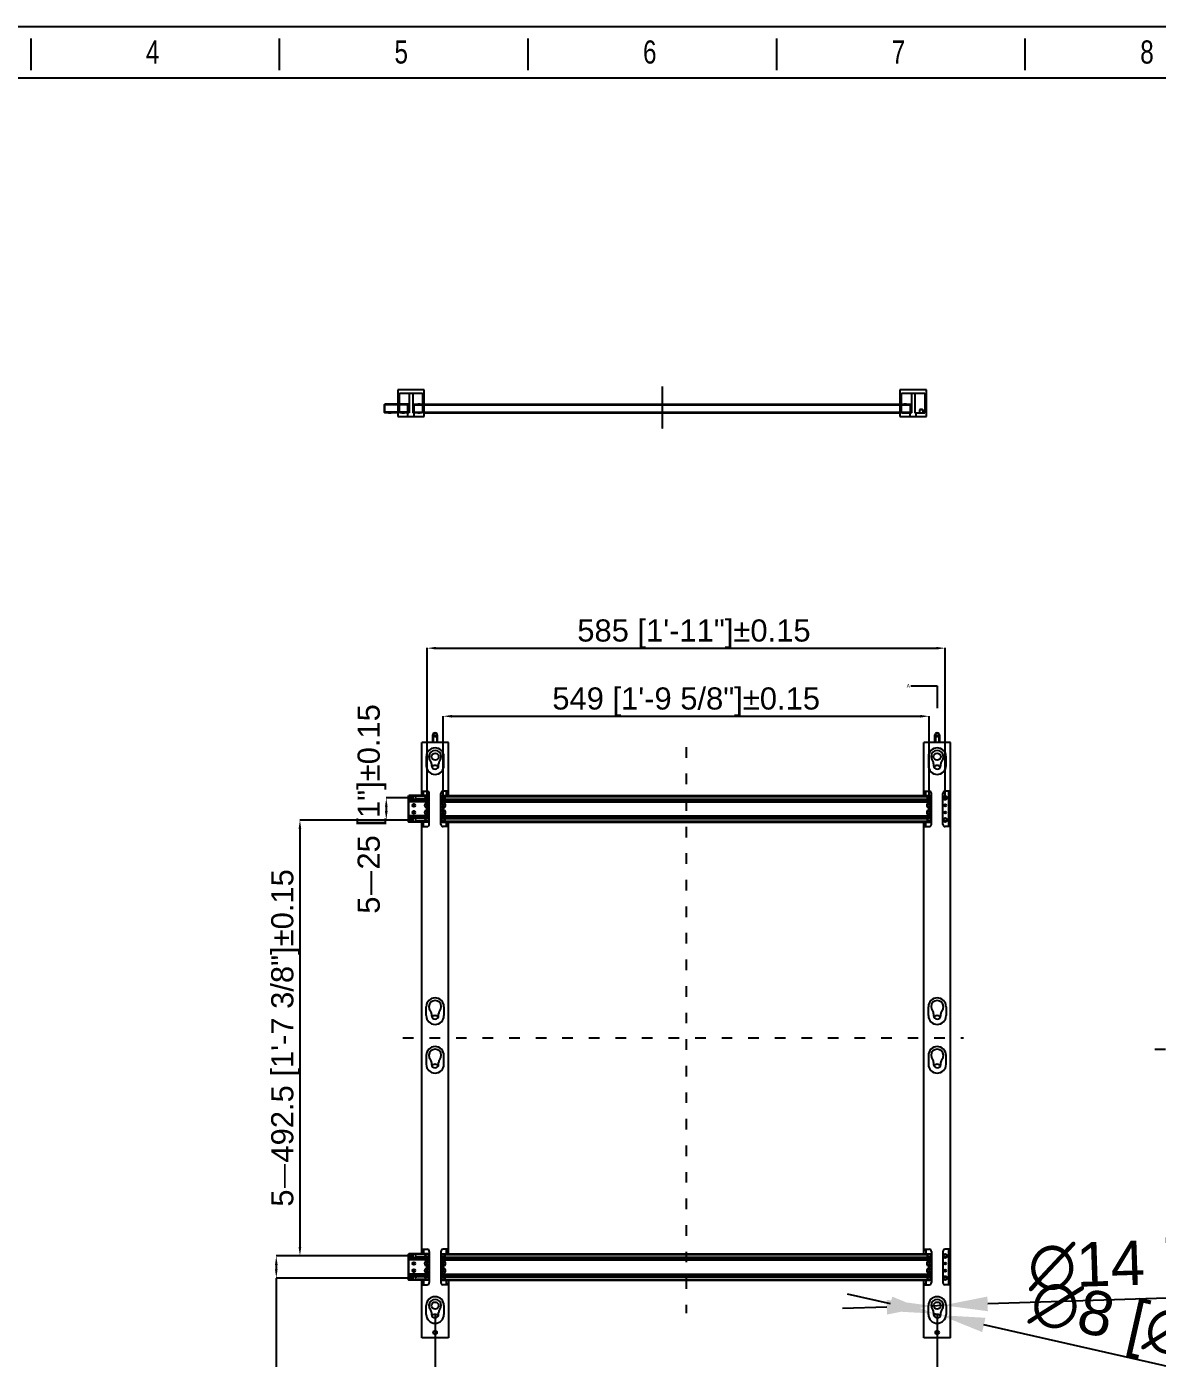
# Model space of a CAD drawing. Header units: millimetres. Extents: x 1409 to 26878, y 589 to 5187.
# Drawn here: x 10979 to 12256, y 1402 to 2906 of the extents above; entities that cross this region are included whole.
import ezdxf

# ---------------------------------------------------------------- set-up
doc = ezdxf.new("R2010")
doc.units = ezdxf.units.MM
doc.linetypes.add('ACAD_ISO03W100', pattern=[30, 12, -18])
doc.linetypes.add('CENTER', pattern=[0.6, 0.375, -0.075, 0.075, -0.075])
doc.layers.add('02___PRT_ALL_AXES', color=7, linetype='Continuous')
doc.layers.add('center', color=1, linetype='CENTER')
doc.styles.add('CKSTANDARD', font='arial.ttf')
doc.styles.add('Roamns', font='romans.shx')
doc.styles.get("Standard").update_dxf_attribs({"font": 'arial.ttf'})
doc.dimstyles.new('ISO-25', dxfattribs={"dimtxt": 50, "dimasz": 50, "dimexe": 1.25, "dimexo": 0.625, "dimtad": 1, "dimtxsty": 'Standard', "dimcen": 2.5, "dimadec": 0, "dimazin": 0, "dimtfac": 1, "dimtmove": 0, "dimatfit": 3, "dimfxl": 1, "dimarcsym": 0})
doc.dimstyles.get("Standard").update_dxf_attribs({"dimtxt": 0.18, "dimasz": 0.18, "dimexe": 0.18, "dimexo": 0.0625, "dimgap": 0.09, "dimtad": 0, "dimtih": 1, "dimtoh": 1, "dimdec": 4, "dimzin": 0, "dimdsep": 46, "dimtxsty": 'Standard', "dimcen": 0.09, "dimadec": 0, "dimazin": 0, "dimtfac": 1, "dimtdec": 4, "dimtofl": 0, "dimtmove": 0, "dimatfit": 3, "dimfxl": 1, "dimtolj": 1, "dimtzin": 0, "dimarcsym": 0})
doc.dimstyles.new('缩小5倍', dxfattribs={"dimtxt": 25, "dimasz": 10, "dimexe": 0.18, "dimexo": 0.0625, "dimgap": 0.09, "dimtad": 1, "dimtoh": 1, "dimdec": 3, "dimzin": 9, "dimdsep": 46, "dimtxsty": 'Standard', "dimblk": '_FILLED', "dimcen": 0.09, "dimclrd": 256, "dimclre": 256, "dimclrt": 256, "dimazin": 2, "dimtfac": 1, "dimtdec": 3, "dimtofl": 0, "dimtmove": 0, "dimatfit": 3, "dimldrblk": '_FILLED', "dimfxl": 1, "dimtolj": 1, "dimtzin": 0, "dimarcsym": 0})

# ---------------------------------------------------------------- blocks, each defined once
blk = doc.blocks.new('standard template')
for p, q in [((9418, 30728), (9418, 30325)), ((12589, 30728), (12589, 30325)), ((15761, 30728), (15761, 30325)), ((18933, 30728), (18933, 30325)), ((22104, 30728), (22104, 30325))]:
    blk.add_line(p, q)
blk.add_lwpolyline([(37963, 4700), (-97, 4700), (-97, 30879), (37963, 30879)], close=True)
at = {"color": 7}
blk.add_lwpolyline([(456, 6674), (456, 5964), (456, 5254), (456, 30226), (37409, 30226), (37409, 5254)], dxfattribs=at)
at = {"style": 'CKSTANDARD', "width": 0.75}
for s, p in [('4', (10888, 30408)), ('5', (14060, 30408)), ('6', (17231, 30408)), ('7', (20403, 30408)), ('8', (23575, 30408))]:
    blk.add_text(s, height=295, dxfattribs=at).set_placement(p)
at = {"style": 'Roamns'}
for tag, p in [('PAGE_NAME', (27466, 7594)), ('PROJECT_NAME', (27466, 6884)), ('DRAWN_NAME', (27466, 6174)), ('VERSION', (34241, 6174)), ('SELECT_DATA', (27466, 5464)), ('PAGE_NUMBER', (34241, 5464))]:
    blk.add_attdef(tag, p, '', height=285, dxfattribs=at)
blk = doc.blocks.new('_FILLED')
at = {"color": 0, "linetype": 'ByBlock'}
blk.add_solid([(0, 0), (-1, 0.15), (-1, -0.15)], dxfattribs=at)
blk = doc.blocks.new('*D49')
at = {"lineweight": -2, "transparency": 16777216}
for p, q in [((11449.2, 2035), (11449.2, 2127.3)), ((11459.2, 2127.1), (11988.2, 2127.1)), ((11998.2, 2035), (11998.2, 2127.3))]:
    blk.add_line(p, q, dxfattribs=at)
at = {"layer": 'Defpoints', "color": 0, "transparency": 16777216}
for p in [(11998.2, 2127.1), (11449.2, 2034.9), (11998.2, 2034.9)]:
    blk.add_point(p, dxfattribs=at)
at = {"lineweight": -2, "transparency": 16777216, "xscale": 10, "yscale": 10, "zscale": 10, "rotation": 180}
blk.add_blockref('_FILLED', (11449.2, 2127.1), dxfattribs=at)
at = {"lineweight": -2, "transparency": 16777216, "xscale": 10, "yscale": 10, "zscale": 10}
blk.add_blockref('_FILLED', (11998.2, 2127.1), dxfattribs=at)
at = {"lineweight": -3, "transparency": 16777216, "insert": (11723.7, 2143.4), "char_height": 25, "attachment_point": 5}
blk.add_mtext('\\A1;549 [1\'-9 5/8"]%%P0.15', dxfattribs=at)
blk = doc.blocks.new('*D50')
at = {"lineweight": -2, "transparency": 16777216}
for p, q in [((11431.2, 2035), (11431.2, 2204.2)), ((11441.2, 2204), (12006.2, 2204)), ((12016.2, 2035), (12016.2, 2204.2))]:
    blk.add_line(p, q, dxfattribs=at)
at = {"layer": 'Defpoints', "color": 0, "transparency": 16777216}
for p in [(12016.2, 2204), (11431.2, 2034.9), (12016.2, 2034.9)]:
    blk.add_point(p, dxfattribs=at)
at = {"lineweight": -2, "transparency": 16777216, "xscale": 10, "yscale": 10, "zscale": 10, "rotation": 180}
blk.add_blockref('_FILLED', (11431.2, 2204), dxfattribs=at)
at = {"lineweight": -2, "transparency": 16777216, "xscale": 10, "yscale": 10, "zscale": 10}
blk.add_blockref('_FILLED', (12016.2, 2204), dxfattribs=at)
at = {"lineweight": -3, "transparency": 16777216, "insert": (11732.5, 2220.2), "char_height": 25, "attachment_point": 5}
blk.add_mtext('\\A1;585 [1\'-11"]%%P0.15', dxfattribs=at)
blk = doc.blocks.new('*D51')
at = {"lineweight": -2, "transparency": 16777216}
for p, q in [((11416.1, 2034.9), (11384.9, 2034.9)), ((11385.1, 2024.9), (11385.1, 2019.9)), ((11416.1, 2009.9), (11384.9, 2009.9))]:
    blk.add_line(p, q, dxfattribs=at)
at = {"layer": 'Defpoints', "color": 0, "transparency": 16777216}
for p in [(11416.2, 2034.9), (11385.1, 2009.9), (11416.2, 2009.9)]:
    blk.add_point(p, dxfattribs=at)
at = {"lineweight": -2, "transparency": 16777216, "xscale": 10, "yscale": 10, "zscale": 10}
for p, rotation in [((11385.1, 2034.9), 90), ((11385.1, 2009.9), 270)]:
    blk.add_blockref('_FILLED', p, dxfattribs=dict(at, rotation=rotation))
at = {"lineweight": -3, "transparency": 16777216, "insert": (11369, 2022.4), "char_height": 25, "attachment_point": 5, "rotation": 90}
blk.add_mtext('\\A1;5{\\fSimSun|b0|i0|c134|p2;—}25 [1"]%%P0.15', dxfattribs=at)
blk = doc.blocks.new('*D52')
at = {"lineweight": -2, "transparency": 16777216}
for p, q in [((11416.1, 2009.9), (11287.5, 2009.9)), ((11287.6, 1999.9), (11287.6, 1527.4)), ((11416.1, 1517.4), (11287.5, 1517.4))]:
    blk.add_line(p, q, dxfattribs=at)
at = {"layer": 'Defpoints', "color": 0, "transparency": 16777216}
for p in [(11416.2, 2009.9), (11287.6, 1517.4), (11416.2, 1517.4)]:
    blk.add_point(p, dxfattribs=at)
at = {"lineweight": -2, "transparency": 16777216, "xscale": 10, "yscale": 10, "zscale": 10}
for p, rotation in [((11287.6, 2009.9), 90), ((11287.6, 1517.4), 270)]:
    blk.add_blockref('_FILLED', p, dxfattribs=dict(at, rotation=rotation))
at = {"lineweight": -3, "transparency": 16777216, "insert": (11271.4, 1763.7), "char_height": 25, "attachment_point": 5, "rotation": 90}
blk.add_mtext('\\A1;5{\\fSimSun|b0|i0|c134|p2;—}492.5 [1\'-7 3/8"]%%P0.15', dxfattribs=at)
blk = doc.blocks.new('*D53')
at = {"lineweight": -2, "transparency": 16777216}
for p, q in [((11416.1, 1517.4), (11260.7, 1517.4)), ((11260.9, 1507.4), (11260.9, 1502.4)), ((11416.1, 1492.4), (11260.7, 1492.4)), ((11260.9, 1492.4), (11260.9, 1258.3)), ((11260.9, 1258.3), (11021.5, 1258.3))]:
    blk.add_line(p, q, dxfattribs=at)
at = {"layer": 'Defpoints', "color": 0, "transparency": 16777216}
for p in [(11416.2, 1517.4), (11260.9, 1492.4), (11416.2, 1492.4)]:
    blk.add_point(p, dxfattribs=at)
at = {"lineweight": -2, "transparency": 16777216, "xscale": 10, "yscale": 10, "zscale": 10}
for p, rotation in [((11260.9, 1517.4), 90), ((11260.9, 1492.4), 270)]:
    blk.add_blockref('_FILLED', p, dxfattribs=dict(at, rotation=rotation))
at = {"lineweight": -3, "transparency": 16777216, "insert": (11141.1, 1274.4), "char_height": 25, "attachment_point": 5}
blk.add_mtext('\\A1;5{\\fSimSun|b0|i0|c134|p2;—}25 [1"]%%P0.15', dxfattribs=at)
blk = doc.blocks.new('*D48')
at = {"lineweight": -2, "transparency": 16777216}
for p, q in [((11440.2, 1451.4), (11440.2, 1342.4)), ((12007.2, 1451.4), (12007.2, 1342.4)), ((11450.2, 1342.6), (11997.2, 1342.6))]:
    blk.add_line(p, q, dxfattribs=at)
at = {"layer": 'Defpoints', "color": 0, "transparency": 16777216}
for p in [(11440.2, 1451.4), (12007.2, 1451.4), (12007.2, 1342.6)]:
    blk.add_point(p, dxfattribs=at)
at = {"lineweight": -2, "transparency": 16777216, "xscale": 10, "yscale": 10, "zscale": 10, "rotation": 180}
blk.add_blockref('_FILLED', (11440.2, 1342.6), dxfattribs=at)
at = {"lineweight": -2, "transparency": 16777216, "xscale": 10, "yscale": 10, "zscale": 10}
blk.add_blockref('_FILLED', (12007.2, 1342.6), dxfattribs=at)
at = {"lineweight": -3, "transparency": 16777216, "insert": (11723.7, 1358.9), "char_height": 25, "attachment_point": 5}
blk.add_mtext('\\A1;567 [1\'-10 3/8"]%%P0.15', dxfattribs=at)
blk = doc.blocks.new('*D66')
at = {"color": 0, "lineweight": -2, "transparency": 16777216}
for p, q in [((11954.5, 1463.3), (11905.8, 1474.4)), ((12003.3, 1452.3), (12011.1, 1450.5)), ((12422.2, 1357.6), (12059.9, 1439.5))]:
    blk.add_line(p, q, dxfattribs=at)
at = {"color": 0, "transparency": 16777216}
for points in [[(11956.4, 1471.5), (11952.7, 1455.2), (12003.3, 1452.3)], [(12061.7, 1447.6), (12058, 1431.4), (12011.1, 1450.5)]]:
    blk.add_solid(points, dxfattribs=at)
at = {"layer": 'Defpoints', "color": 0, "transparency": 16777216}
for p in [(12003.3, 1452.3), (12011.1, 1450.5)]:
    blk.add_point(p, dxfattribs=at)
at = {"color": 0, "transparency": 16777216, "insert": (12272.8, 1425.7), "char_height": 50, "attachment_point": 5, "rotation": 347.2603}
blk.add_mtext('∅8 [∅3/8"]', dxfattribs=at)
blk = doc.blocks.new('*D67')
at = {"color": 0, "lineweight": -2, "transparency": 16777216}
for p, q in [((12474.3, 1476.6), (12064.2, 1463.3)), ((11950.2, 1459.6), (11900.3, 1457.9)), ((12000.2, 1461.2), (12014.2, 1461.7))]:
    blk.add_line(p, q, dxfattribs=at)
at = {"color": 0, "transparency": 16777216}
for points in [[(11950, 1467.9), (11950.5, 1451.2), (12000.2, 1461.2)], [(12063.9, 1471.6), (12064.4, 1455), (12014.2, 1461.7)]]:
    blk.add_solid(points, dxfattribs=at)
at = {"layer": 'Defpoints', "color": 0, "transparency": 16777216}
for p in [(12000.2, 1461.2), (12014.2, 1461.7)]:
    blk.add_point(p, dxfattribs=at)
at = {"color": 0, "transparency": 16777216, "insert": (12293.1, 1504.2), "char_height": 50, "attachment_point": 5, "rotation": 1.8659}
blk.add_mtext('∅14 [∅1/2"]', dxfattribs=at)

msp = doc.modelspace()

# ---------------------------------------------------------------- linework, layer by layer
at = {"color": 7, "linetype": 'Continuous', "lineweight": -3}
for p, q in [((11398.0616, 2495.7116), (11398.0616, 2465.7116)), ((11428.0616, 2495.7116), (11398.0616, 2495.7116)), ((11400.0616, 2469.7116), (11400.0616, 2492.2116)), ((11400.0616, 2492.2116), (11426.0616, 2492.2116)), ((11411.0616, 2492.2116), (11411.0616, 2469.7116)), ((11415.0616, 2492.2116), (11415.0616, 2469.7116)), ((11426.0616, 2492.2116), (11426.0616, 2469.7116)), ((11428.0616, 2465.7116), (11428.0616, 2495.7116)), ((11995.0616, 2495.7116), (11965.0616, 2495.7116)), ((11965.0616, 2495.7116), (11965.0616, 2465.7116)), ((11967.0616, 2492.2116), (11993.0616, 2492.2116)), ((11967.0616, 2469.7116), (11967.0616, 2492.2116)), ((11978.0616, 2492.2116), (11978.0616, 2469.7116)), ((11982.0616, 2492.2116), (11982.0616, 2469.7116)), ((11993.0616, 2492.2116), (11993.0616, 2469.7116)), ((11995.0616, 2465.7116), (11995.0616, 2495.7116)), ((11383.0616, 2479.2116), (11383.5616, 2479.7116)), ((11383.0616, 2470.2116), (11383.0616, 2479.2116)), ((11398.0616, 2478.7116), (11383.0616, 2478.7116)), ((11398.0616, 2470.7116), (11383.0616, 2470.7116)), ((11383.0616, 2470.2116), (11383.5616, 2469.7116)), ((11383.5616, 2469.7116), (11383.5616, 2479.7116)), ((11387.5919, 2479.7116), (11383.5616, 2479.7116)), ((11387.5919, 2469.7116), (11383.5616, 2469.7116)), ((11410.0616, 2478.7116), (11400.0616, 2478.7116)), ((11410.0616, 2470.7116), (11400.0616, 2470.7116)), ((11411.0616, 2469.7116), (11400.0616, 2469.7116)), ((11409.5616, 2479.7116), (11405.5313, 2479.7116)), ((11409.5616, 2465.7116), (11409.5616, 2479.7116)), ((11410.0616, 2479.2116), (11409.5616, 2479.7116)), ((11410.0616, 2470.2116), (11409.5616, 2469.7116)), ((11410.0616, 2479.2116), (11410.0616, 2470.2116)), ((11426.0616, 2469.7116), (11415.0616, 2469.7116)), ((11416.0616, 2479.2116), (11416.5616, 2479.7116)), ((11416.0616, 2470.2116), (11416.0616, 2479.2116)), ((11416.0616, 2478.7116), (11426.0616, 2478.7116)), ((11416.0616, 2470.7116), (11426.0616, 2470.7116)), ((11416.0616, 2470.2116), (11416.5616, 2469.7116)), ((11416.5616, 2465.7116), (11416.5616, 2479.7116)), ((11416.5616, 2479.7116), (11420.5919, 2479.7116)), ((11428.0616, 2478.7116), (11965.0616, 2478.7116)), ((11428.0616, 2470.7116), (11965.0616, 2470.7116)), ((11967.0616, 2478.7116), (11977.0616, 2478.7116)), ((11967.0616, 2470.7116), (11977.0616, 2470.7116)), ((11967.0616, 2469.7116), (11978.0616, 2469.7116)), ((11972.5313, 2479.7116), (11976.5616, 2479.7116)), ((11977.0616, 2479.2116), (11976.5616, 2479.7116)), ((11976.5616, 2479.7116), (11976.5616, 2469.7877)), ((11977.0616, 2470.2116), (11976.5616, 2469.7116)), ((11976.5616, 2465.7116), (11976.5616, 2469.7116)), ((11977.0616, 2479.2116), (11977.0616, 2470.2116)), ((11982.0616, 2469.7116), (11993.0616, 2469.7116)), ((11983.5616, 2465.7116), (11983.5616, 2469.7116)), ((11987.5616, 2473.7116), (11987.0616, 2473.2116)), ((11991.0616, 2473.2116), (11987.0616, 2473.2116)), ((11987.0616, 2473.2116), (11987.0616, 2469.7116)), ((11990.5616, 2473.7116), (11987.5616, 2473.7116)), ((11990.5616, 2473.7116), (11991.0616, 2473.2116)), ((11991.0616, 2473.2116), (11991.0616, 2469.7116)), ((11398.0616, 2465.7116), (11428.0616, 2465.7116)), ((11965.0616, 2465.7116), (11995.0616, 2465.7116)), ((11425.1961, 2037.4262), (11425.1961, 2097.4262)), ((11455.1961, 2097.4262), (11425.1961, 2097.4262)), ((11437.6961, 2097.4262), (11437.6961, 2105.9262)), ((11442.6961, 2105.9262), (11442.6961, 2097.4262)), ((11455.1961, 2037.4262), (11455.1961, 2097.4262)), ((11992.1961, 2037.4262), (11992.1961, 2097.4262)), ((12022.1961, 2097.4262), (11992.1961, 2097.4262)), ((12004.6961, 2097.4262), (12004.6961, 2105.9262)), ((12009.6961, 2105.9262), (12009.6961, 2097.4262)), ((12022.1961, 1424.9262), (12022.1961, 2097.4262)), ((11430.1961, 2081.4262), (11430.1961, 2071.4262)), ((11450.1961, 2071.4262), (11450.1961, 2081.4262)), ((11997.1961, 2081.4262), (11997.1961, 2071.4262)), ((12017.1961, 2071.4262), (12017.1961, 2081.4262)), ((11436.1961, 2073.4889), (11436.1961, 2071.4262)), ((11444.1961, 2071.4262), (11444.1961, 2073.4889)), ((12003.1961, 2073.4889), (12003.1961, 2071.4262)), ((12011.1961, 2071.4262), (12011.1961, 2073.4889)), ((11410.1961, 2036.9262), (11410.6961, 2037.4262)), ((11410.1961, 2007.9262), (11410.1961, 2036.9262)), ((11414.7264, 2036.4262), (11410.1961, 2036.4262)), ((11414.7264, 2033.4262), (11410.1961, 2033.4262)), ((11410.1961, 2032.9262), (11410.6961, 2032.4262)), ((11410.6961, 2007.4262), (11410.6961, 2037.4262)), ((11433.6961, 2037.4262), (11410.6961, 2037.4262)), ((11433.6961, 2032.4262), (11410.6961, 2032.4262)), ((11425.1961, 2042.4262), (11431.1961, 2042.4262)), ((11425.1961, 2041.4262), (11427.1961, 2041.4262)), ((11427.1961, 2037.4262), (11427.1961, 2042.4262)), ((11433.6961, 2036.4262), (11432.6658, 2036.4262)), ((11433.6961, 2033.4262), (11432.6658, 2033.4262)), ((11433.6961, 2004.9262), (11433.6961, 2039.9262)), ((11446.6961, 2004.9262), (11446.6961, 2039.9262)), ((11446.6961, 2037.4262), (12000.6961, 2037.4262)), ((11446.6961, 2036.4262), (11447.7264, 2036.4262)), ((11446.6961, 2033.4262), (11447.7264, 2033.4262)), ((11446.6961, 2032.4262), (12000.6961, 2032.4262)), ((11455.1961, 2042.4262), (11449.1961, 2042.4262)), ((11453.1961, 2037.4262), (11453.1961, 2042.4262)), ((11453.1961, 2041.4262), (11455.1961, 2041.4262)), ((11992.1961, 2042.4262), (11998.1961, 2042.4262)), ((11992.1961, 2041.4262), (11994.1961, 2041.4262)), ((11994.1961, 2037.4262), (11994.1961, 2042.4262)), ((11999.6658, 2036.4262), (12000.6961, 2036.4262)), ((11999.6658, 2033.4262), (12000.6961, 2033.4262)), ((12000.6961, 2004.9262), (12000.6961, 2039.9262)), ((12013.6961, 2004.9262), (12013.6961, 2039.9262)), ((12022.1961, 2042.4262), (12016.1961, 2042.4262)), ((12020.1961, 2002.4262), (12020.1961, 2042.4262)), ((12020.1961, 2041.4262), (12022.1961, 2041.4262)), ((11433.6961, 2030.4262), (11410.1961, 2030.4262)), ((11430.5511, 2027.5434), (11429.9061, 2026.4262)), ((11429.9061, 2026.4262), (11430.5511, 2025.309)), ((11430.5511, 2019.5434), (11429.9061, 2018.4262)), ((11429.9061, 2018.4262), (11430.5511, 2017.309)), ((11431.8411, 2027.5434), (11430.5511, 2027.5434)), ((11430.5511, 2025.309), (11431.8411, 2025.309)), ((11431.8411, 2019.5434), (11430.5511, 2019.5434)), ((11430.5511, 2017.309), (11431.8411, 2017.309)), ((11432.4861, 2026.4262), (11431.8411, 2027.5434)), ((11431.8411, 2025.309), (11432.4861, 2026.4262)), ((11432.4861, 2018.4262), (11431.8411, 2019.5434)), ((11431.8411, 2017.309), (11432.4861, 2018.4262)), ((11446.6961, 2030.4262), (12000.6961, 2030.4262)), ((11448.5511, 2027.5434), (11447.9061, 2026.4262)), ((11447.9061, 2026.4262), (11448.5511, 2025.309)), ((11448.5511, 2019.5434), (11447.9061, 2018.4262)), ((11447.9061, 2018.4262), (11448.5511, 2017.309)), ((11449.8411, 2027.5434), (11448.5511, 2027.5434)), ((11448.5511, 2025.309), (11449.8411, 2025.309)), ((11449.8411, 2019.5434), (11448.5511, 2019.5434)), ((11448.5511, 2017.309), (11449.8411, 2017.309)), ((11450.4861, 2026.4262), (11449.8411, 2027.5434)), ((11449.8411, 2025.309), (11450.4861, 2026.4262)), ((11450.4861, 2018.4262), (11449.8411, 2019.5434)), ((11449.8411, 2017.309), (11450.4861, 2018.4262)), ((11997.5511, 2027.5434), (11996.9061, 2026.4262)), ((11996.9061, 2026.4262), (11997.5511, 2025.309)), ((11997.5511, 2019.5434), (11996.9061, 2018.4262)), ((11996.9061, 2018.4262), (11997.5511, 2017.309)), ((11998.8411, 2027.5434), (11997.5511, 2027.5434)), ((11997.5511, 2025.309), (11998.8411, 2025.309)), ((11998.8411, 2019.5434), (11997.5511, 2019.5434)), ((11997.5511, 2017.309), (11998.8411, 2017.309)), ((11999.4861, 2026.4262), (11998.8411, 2027.5434)), ((11998.8411, 2025.309), (11999.4861, 2026.4262)), ((11999.4861, 2018.4262), (11998.8411, 2019.5434)), ((11998.8411, 2017.309), (11999.4861, 2018.4262)), ((11433.6961, 2014.4262), (11410.1961, 2014.4262)), ((11410.1961, 2011.9262), (11410.6961, 2012.4262)), ((11414.7264, 2011.4262), (11410.1961, 2011.4262)), ((11414.7264, 2008.4262), (11410.1961, 2008.4262)), ((11410.1961, 2007.9262), (11410.6961, 2007.4262)), ((11433.6961, 2012.4262), (11410.6961, 2012.4262)), ((11433.6961, 2007.4262), (11410.6961, 2007.4262)), ((11425.1961, 1519.9262), (11425.1961, 2007.4262)), ((11427.1961, 2003.4262), (11425.1961, 2003.4262)), ((11425.1961, 2002.4262), (11431.1961, 2002.4262)), ((11427.1961, 2002.4262), (11427.1961, 2007.4262)), ((11433.6961, 2011.4262), (11432.6658, 2011.4262)), ((11433.6961, 2008.4262), (11432.6658, 2008.4262)), ((11446.6961, 2014.4262), (12000.6961, 2014.4262)), ((11446.6961, 2012.4262), (12000.6961, 2012.4262)), ((11446.6961, 2011.4262), (11447.7264, 2011.4262)), ((11446.6961, 2008.4262), (11447.7264, 2008.4262)), ((11446.6961, 2007.4262), (12000.6961, 2007.4262)), ((11455.1961, 2002.4262), (11449.1961, 2002.4262)), ((11453.1961, 2002.4262), (11453.1961, 2007.4262)), ((11455.1961, 2003.4262), (11453.1961, 2003.4262)), ((11455.1961, 1519.9262), (11455.1961, 2007.4262)), ((11992.1961, 1519.9262), (11992.1961, 2007.4262)), ((11994.1961, 2003.4262), (11992.1961, 2003.4262)), ((11992.1961, 2002.4262), (11998.1961, 2002.4262)), ((11994.1961, 2002.4262), (11994.1961, 2007.4262)), ((11999.6658, 2011.4262), (12000.6961, 2011.4262)), ((11999.6658, 2008.4262), (12000.6961, 2008.4262)), ((12022.1961, 2002.4262), (12016.1961, 2002.4262)), ((12022.1961, 2003.4262), (12020.1961, 2003.4262)), ((11430.1961, 1788.9262), (11430.1961, 1798.9262)), ((11436.1961, 1790.9889), (11436.1961, 1788.9262)), ((11444.1961, 1788.9262), (11444.1961, 1790.9889)), ((11450.1961, 1798.9262), (11450.1961, 1788.9262)), ((11997.1961, 1788.9262), (11997.1961, 1798.9262)), ((12003.1961, 1790.9889), (12003.1961, 1788.9262)), ((12011.1961, 1788.9262), (12011.1961, 1790.9889)), ((12017.1961, 1798.9262), (12017.1961, 1788.9262)), ((11430.1961, 1743.9262), (11430.1961, 1733.9262)), ((11436.1961, 1735.9889), (11436.1961, 1733.9262)), ((11444.1961, 1733.9262), (11444.1961, 1735.9889)), ((11450.1961, 1733.9262), (11450.1961, 1743.9262)), ((11997.1961, 1743.9262), (11997.1961, 1733.9262)), ((12003.1961, 1735.9889), (12003.1961, 1733.9262)), ((12011.1961, 1733.9262), (12011.1961, 1735.9889)), ((12017.1961, 1733.9262), (12017.1961, 1743.9262)), ((11410.1961, 1519.4262), (11410.6961, 1519.9262)), ((11410.1961, 1490.4262), (11410.1961, 1519.4262)), ((11410.6961, 1489.9262), (11410.6961, 1519.9262)), ((11433.6961, 1519.9262), (11410.6961, 1519.9262)), ((11425.1961, 1524.9262), (11431.1961, 1524.9262)), ((11425.1961, 1523.9262), (11427.1961, 1523.9262)), ((11427.1961, 1524.9262), (11427.1961, 1519.9262)), ((11433.6961, 1522.4262), (11433.6961, 1487.4262)), ((11446.6961, 1522.4262), (11446.6961, 1487.4262)), ((11446.6961, 1519.9262), (12000.6961, 1519.9262)), ((11455.1961, 1524.9262), (11449.1961, 1524.9262)), ((11453.1961, 1519.9262), (11453.1961, 1524.9262)), ((11453.1961, 1523.9262), (11455.1961, 1523.9262)), ((11992.1961, 1524.9262), (11998.1961, 1524.9262)), ((11992.1961, 1523.9262), (11994.1961, 1523.9262)), ((11994.1961, 1524.9262), (11994.1961, 1519.9262)), ((12000.6961, 1522.4262), (12000.6961, 1487.4262)), ((12013.6961, 1522.4262), (12013.6961, 1487.4262)), ((12022.1961, 1524.9262), (12016.1961, 1524.9262)), ((12020.1961, 1484.9262), (12020.1961, 1524.9262)), ((12020.1961, 1523.9262), (12022.1961, 1523.9262)), ((11414.7264, 1518.9262), (11410.1961, 1518.9262)), ((11414.7264, 1515.9262), (11410.1961, 1515.9262)), ((11410.1961, 1515.4262), (11410.6961, 1514.9262)), ((11433.6961, 1512.9262), (11410.1961, 1512.9262)), ((11433.6961, 1514.9262), (11410.6961, 1514.9262)), ((11430.5511, 1510.0434), (11429.9061, 1508.9262)), ((11429.9061, 1508.9262), (11430.5511, 1507.809)), ((11431.8411, 1510.0434), (11430.5511, 1510.0434)), ((11430.5511, 1507.809), (11431.8411, 1507.809)), ((11432.4861, 1508.9262), (11431.8411, 1510.0434)), ((11431.8411, 1507.809), (11432.4861, 1508.9262)), ((11433.6961, 1518.9262), (11432.6658, 1518.9262)), ((11433.6961, 1515.9262), (11432.6658, 1515.9262)), ((11446.6961, 1518.9262), (11447.7264, 1518.9262)), ((11446.6961, 1515.9262), (11447.7264, 1515.9262)), ((11446.6961, 1514.9262), (12000.6961, 1514.9262)), ((11446.6961, 1512.9262), (12000.6961, 1512.9262)), ((11448.5511, 1510.0434), (11447.9061, 1508.9262)), ((11447.9061, 1508.9262), (11448.5511, 1507.809)), ((11449.8411, 1510.0434), (11448.5511, 1510.0434)), ((11448.5511, 1507.809), (11449.8411, 1507.809)), ((11450.4861, 1508.9262), (11449.8411, 1510.0434)), ((11449.8411, 1507.809), (11450.4861, 1508.9262)), ((11997.5511, 1510.0434), (11996.9061, 1508.9262)), ((11996.9061, 1508.9262), (11997.5511, 1507.809)), ((11998.8411, 1510.0434), (11997.5511, 1510.0434)), ((11997.5511, 1507.809), (11998.8411, 1507.809)), ((11999.4861, 1508.9262), (11998.8411, 1510.0434)), ((11998.8411, 1507.809), (11999.4861, 1508.9262)), ((11999.6658, 1518.9262), (12000.6961, 1518.9262)), ((11999.6658, 1515.9262), (12000.6961, 1515.9262)), ((11433.6961, 1496.9262), (11410.1961, 1496.9262)), ((11410.1961, 1494.4262), (11410.6961, 1494.9262)), ((11414.7264, 1493.9262), (11410.1961, 1493.9262)), ((11414.7264, 1490.9262), (11410.1961, 1490.9262)), ((11410.1961, 1490.4262), (11410.6961, 1489.9262)), ((11433.6961, 1494.9262), (11410.6961, 1494.9262)), ((11433.6961, 1489.9262), (11410.6961, 1489.9262)), ((11425.1961, 1424.9262), (11425.1961, 1489.9262)), ((11427.1961, 1489.9262), (11427.1961, 1484.9262)), ((11430.5511, 1502.0434), (11429.9061, 1500.9262)), ((11429.9061, 1500.9262), (11430.5511, 1499.809)), ((11431.8411, 1502.0434), (11430.5511, 1502.0434)), ((11430.5511, 1499.809), (11431.8411, 1499.809)), ((11432.4861, 1500.9262), (11431.8411, 1502.0434)), ((11431.8411, 1499.809), (11432.4861, 1500.9262)), ((11433.6961, 1493.9262), (11432.6658, 1493.9262)), ((11433.6961, 1490.9262), (11432.6658, 1490.9262)), ((11446.6961, 1496.9262), (12000.6961, 1496.9262)), ((11446.6961, 1494.9262), (12000.6961, 1494.9262)), ((11446.6961, 1493.9262), (11447.7264, 1493.9262)), ((11446.6961, 1490.9262), (11447.7264, 1490.9262)), ((11446.6961, 1489.9262), (12000.6961, 1489.9262)), ((11448.5511, 1502.0434), (11447.9061, 1500.9262)), ((11447.9061, 1500.9262), (11448.5511, 1499.809)), ((11449.8411, 1502.0434), (11448.5511, 1502.0434)), ((11448.5511, 1499.809), (11449.8411, 1499.809)), ((11450.4861, 1500.9262), (11449.8411, 1502.0434)), ((11449.8411, 1499.809), (11450.4861, 1500.9262)), ((11453.1961, 1484.9262), (11453.1961, 1489.9262)), ((11455.1961, 1489.9262), (11455.1961, 1424.9262)), ((11992.1961, 1424.9262), (11992.1961, 1489.9262)), ((11994.1961, 1489.9262), (11994.1961, 1484.9262)), ((11997.5511, 1502.0434), (11996.9061, 1500.9262)), ((11996.9061, 1500.9262), (11997.5511, 1499.809)), ((11998.8411, 1502.0434), (11997.5511, 1502.0434)), ((11997.5511, 1499.809), (11998.8411, 1499.809)), ((11999.4861, 1500.9262), (11998.8411, 1502.0434)), ((11998.8411, 1499.809), (11999.4861, 1500.9262)), ((11999.6658, 1493.9262), (12000.6961, 1493.9262)), ((11999.6658, 1490.9262), (12000.6961, 1490.9262)), ((11427.1961, 1485.9262), (11425.1961, 1485.9262)), ((11425.1961, 1484.9262), (11431.1961, 1484.9262)), ((11455.1961, 1484.9262), (11449.1961, 1484.9262)), ((11455.1961, 1485.9262), (11453.1961, 1485.9262)), ((11994.1961, 1485.9262), (11992.1961, 1485.9262)), ((11992.1961, 1484.9262), (11998.1961, 1484.9262)), ((12022.1961, 1484.9262), (12016.1961, 1484.9262)), ((12022.1961, 1485.9262), (12020.1961, 1485.9262)), ((11455.1961, 1424.9262), (11425.1961, 1424.9262)), ((12022.1961, 1424.9262), (11992.1961, 1424.9262))]:
    msp.add_line(p, q, dxfattribs=at)
at = {"lineweight": -3}
msp.add_line((12007.1961, 2161.4066), (12007.1961, 2136.4066), dxfattribs=at)
at = {"color": 7, "linetype": 'Continuous', "lineweight": -3}
for centre, radius in [((11440.1961, 2105.9262), 2), ((11440.1961, 2105.9262), 1.5), ((12007.1961, 2105.9262), 2), ((12007.1961, 2105.9262), 1.5), ((11431.1961, 2034.9262), 2), ((11431.1961, 2034.9262), 1.5), ((11449.1961, 2034.9262), 2), ((11449.1961, 2034.9262), 1.5), ((11998.1961, 2034.9262), 2), ((11998.1961, 2034.9262), 1.5), ((12016.1961, 2034.9262), 2.3), ((12016.1961, 2034.9262), 2), ((12016.1961, 2034.9262), 1.5), ((11416.1961, 2026.4262), 1.65), ((11416.1961, 2018.4262), 1.65), ((11416.1961, 2026.4262), 1.15), ((11416.1961, 2018.4262), 1.15), ((11431.1961, 2009.9262), 2), ((11431.1961, 2009.9262), 1.5), ((11449.1961, 2009.9262), 2), ((11449.1961, 2009.9262), 1.5), ((11998.1961, 2009.9262), 2), ((11998.1961, 2009.9262), 1.5), ((12016.1961, 2009.9262), 2.3), ((12016.1961, 2009.9262), 2), ((12016.1961, 2009.9262), 1.5), ((11431.1961, 1517.4262), 2), ((11449.1961, 1517.4262), 2), ((11998.1961, 1517.4262), 2), ((12016.1961, 1517.4262), 2.3), ((12016.1961, 1517.4262), 2), ((11416.1961, 1508.9262), 1.65), ((11416.1961, 1508.9262), 1.15), ((11431.1961, 1517.4262), 1.5), ((11449.1961, 1517.4262), 1.5), ((11998.1961, 1517.4262), 1.5), ((12016.1961, 1517.4262), 1.5), ((11416.1961, 1500.9262), 1.65), ((11416.1961, 1500.9262), 1.15), ((11431.1961, 1492.4262), 2), ((11431.1961, 1492.4262), 1.5), ((11449.1961, 1492.4262), 2), ((11449.1961, 1492.4262), 1.5), ((11998.1961, 1492.4262), 2), ((11998.1961, 1492.4262), 1.5), ((12016.1961, 1492.4262), 2.3), ((12016.1961, 1492.4262), 2), ((12016.1961, 1492.4262), 1.5)]:
    msp.add_circle(centre, radius, dxfattribs=at)
for centre, radius, start, end in [((11440.1961, 2105.9262), 2.5, 143.1301024, 180), ((11440.1961, 2105.9262), 2.5, 0, 36.8698976), ((12007.1961, 2105.9262), 2.5, 143.1301024, 180), ((12007.1961, 2105.9262), 2.5, 0, 36.8698976), ((11440.1961, 2081.4262), 10, 0, 180), ((12007.1961, 2081.4262), 10, 0, 180), ((11440.1961, 2081.4262), 7, 318.5903779, 221.4096221), ((11431.1961, 2073.4889), 5, 0, 41.4096221), ((11449.1961, 2073.4889), 5, 138.5903779, 180), ((12007.1961, 2081.4262), 7, 318.5903779, 221.4096221), ((11998.1961, 2073.4889), 5, 0, 41.4096221), ((12016.1961, 2073.4889), 5, 138.5903779, 180), ((11440.1961, 2071.4262), 10, 180, 0), ((11440.1961, 2071.4262), 4, 180, 0), ((11440.1961, 2066.4262), 5, 43.1307544, 136.8692456), ((12007.1961, 2071.4262), 10, 180, 0), ((12007.1961, 2071.4262), 4, 180, 0), ((12007.1961, 2066.4262), 5, 43.1307544, 136.8692456), ((11431.1961, 2039.9262), 2.5, 0, 90), ((11449.1961, 2039.9262), 2.5, 90, 180), ((11998.1961, 2039.9262), 2.5, 0, 90), ((12016.1961, 2039.9262), 2.5, 90, 180), ((11431.1961, 2004.9262), 2.5, 270, 0), ((11449.1961, 2004.9262), 2.5, 180, 270), ((11998.1961, 2004.9262), 2.5, 270, 0), ((12016.1961, 2004.9262), 2.5, 180, 270), ((11440.1961, 1798.9262), 10, 0, 180), ((11440.1961, 1798.9262), 7, 318.5903779, 221.4096221), ((12007.1961, 1798.9262), 10, 0, 180), ((12007.1961, 1798.9262), 7, 318.5903779, 221.4096221), ((11431.1961, 1790.9889), 5, 0, 41.4096221), ((11449.1961, 1790.9889), 5, 138.5903779, 180), ((11998.1961, 1790.9889), 5, 0, 41.4096221), ((12016.1961, 1790.9889), 5, 138.5903779, 180), ((11440.1961, 1788.9262), 10, 180, 0), ((11440.1961, 1788.9262), 4, 180, 0), ((11440.1961, 1783.9262), 5, 43.1307544, 136.8692456), ((12007.1961, 1788.9262), 10, 180, 0), ((12007.1961, 1788.9262), 4, 180, 0), ((12007.1961, 1783.9262), 5, 43.1307544, 136.8692456), ((11440.1961, 1743.9262), 10, 0, 180), ((11440.1961, 1743.9262), 7, 318.5903779, 221.4096221), ((12007.1961, 1743.9262), 10, 0, 180), ((12007.1961, 1743.9262), 7, 318.5903779, 221.4096221), ((11440.1961, 1733.9262), 10, 180, 0), ((11431.1961, 1735.9889), 5, 0, 41.4096221), ((11440.1961, 1733.9262), 4, 180, 0), ((11440.1961, 1728.9262), 5, 43.1307544, 136.8692456), ((11449.1961, 1735.9889), 5, 138.5903779, 180), ((12007.1961, 1733.9262), 10, 180, 0), ((11998.1961, 1735.9889), 5, 0, 41.4096221), ((12007.1961, 1733.9262), 4, 180, 0), ((12007.1961, 1728.9262), 5, 43.1307544, 136.8692456), ((12016.1961, 1735.9889), 5, 138.5903779, 180), ((11431.1961, 1522.4262), 2.5, 0, 90), ((11449.1961, 1522.4262), 2.5, 90, 180), ((11998.1961, 1522.4262), 2.5, 0, 90), ((12016.1961, 1522.4262), 2.5, 90, 180), ((11431.1961, 1487.4262), 2.5, 270, 0), ((11449.1961, 1487.4262), 2.5, 180, 270), ((11998.1961, 1487.4262), 2.5, 270, 0), ((12016.1961, 1487.4262), 2.5, 180, 270), ((11440.1961, 1446.4262), 5, 43.1307544, 136.8692456), ((12007.1961, 1446.4262), 5, 43.1307544, 136.8692456)]:
    msp.add_arc(centre, radius, start, end, dxfattribs=at)
at = {"layer": '02___PRT_ALL_AXES', "color": 7, "linetype": 'Continuous', "lineweight": -3}
for p, q in [((11387.6564, 2469.7116), (11390.4668, 2469.7116)), ((11398.0616, 2479.7116), (11390.5313, 2479.7116)), ((11398.0616, 2469.7116), (11390.5313, 2469.7116)), ((11402.5919, 2479.7116), (11400.0616, 2479.7116)), ((11423.5313, 2479.7116), (11426.0616, 2479.7116)), ((11428.0616, 2479.7116), (11965.0616, 2479.7116)), ((11428.0616, 2469.7116), (11965.0616, 2469.7116)), ((11967.0616, 2479.7116), (11969.5919, 2479.7116)), ((11438.1961, 2107.4262), (11438.1961, 2097.4262)), ((11442.1961, 2107.4262), (11442.1961, 2097.4262)), ((12005.1961, 2107.4262), (12005.1961, 2097.4262)), ((12009.1961, 2107.4262), (12009.1961, 2097.4262)), ((11429.7264, 2036.4262), (11417.6658, 2036.4262)), ((11429.7264, 2033.4262), (11417.6658, 2033.4262)), ((11450.6658, 2036.4262), (11996.7264, 2036.4262)), ((11450.6658, 2033.4262), (11996.7264, 2033.4262)), ((11429.7264, 2011.4262), (11417.6658, 2011.4262)), ((11429.7264, 2008.4262), (11417.6658, 2008.4262)), ((11450.6658, 2011.4262), (11996.7264, 2011.4262)), ((11450.6658, 2008.4262), (11996.7264, 2008.4262)), ((11429.7264, 1518.9262), (11417.6658, 1518.9262)), ((11429.7264, 1515.9262), (11417.6658, 1515.9262)), ((11450.6658, 1518.9262), (11996.7264, 1518.9262)), ((11450.6658, 1515.9262), (11996.7264, 1515.9262)), ((11429.7264, 1493.9262), (11417.6658, 1493.9262)), ((11429.7264, 1490.9262), (11417.6658, 1490.9262)), ((11450.6658, 1493.9262), (11996.7264, 1493.9262)), ((11450.6658, 1490.9262), (11996.7264, 1490.9262)), ((11430.1961, 1451.4262), (11430.1961, 1461.4262)), ((11450.1961, 1461.4262), (11450.1961, 1451.4262)), ((11997.1961, 1451.4262), (11997.1961, 1461.4262)), ((12017.1961, 1461.4262), (12017.1961, 1451.4262)), ((11436.1961, 1453.4889), (11436.1961, 1451.4262)), ((11444.1961, 1451.4262), (11444.1961, 1453.4889)), ((12003.1961, 1453.4889), (12003.1961, 1451.4262)), ((12011.1961, 1451.4262), (12011.1961, 1453.4889))]:
    msp.add_line(p, q, dxfattribs=at)
for centre, radius in [((11440.1961, 2081.4262), 4), ((12007.1961, 2081.4262), 4), ((11416.1961, 2034.9262), 2.1), ((11431.1961, 2034.9262), 2.1), ((11449.1961, 2034.9262), 2.1), ((11998.1961, 2034.9262), 2.1), ((12016.1961, 2026.4262), 1.25), ((12016.1961, 2018.4262), 1.25), ((11416.1961, 2009.9262), 2.1), ((11431.1961, 2009.9262), 2.1), ((11449.1961, 2009.9262), 2.1), ((11998.1961, 2009.9262), 2.1), ((11416.1961, 1517.4262), 2.1), ((11431.1961, 1517.4262), 2.1), ((11449.1961, 1517.4262), 2.1), ((11998.1961, 1517.4262), 2.1), ((12016.1961, 1508.9262), 1.25), ((11416.1961, 1492.4262), 2.1), ((11431.1961, 1492.4262), 2.1), ((11449.1961, 1492.4262), 2.1), ((11998.1961, 1492.4262), 2.1), ((12016.1961, 1500.9262), 1.25), ((11440.1961, 1461.4262), 4), ((12007.1961, 1461.4262), 4), ((11440.1961, 1430.9262), 2.1), ((12007.1961, 1430.9262), 2.1)]:
    msp.add_circle(centre, radius, dxfattribs=at)
for centre, radius, start, end in [((11440.1961, 2105.9262), 2.5, 36.8698976, 143.1301024), ((12007.1961, 2105.9262), 2.5, 36.8698976, 143.1301024), ((11431.1961, 2026.4262), 2.84, 28.0842123, 331.9157877), ((11431.1961, 2018.4262), 2.84, 28.0842123, 331.9157877), ((11449.1961, 2026.4262), 2.84, 208.0842123, 151.9157877), ((11449.1961, 2018.4262), 2.84, 208.0842123, 151.9157877), ((11998.1961, 2026.4262), 2.84, 28.0842123, 331.9157877), ((11998.1961, 2018.4262), 2.84, 28.0842123, 331.9157877), ((11431.1961, 1508.9262), 2.84, 28.0842123, 331.9157877), ((11449.1961, 1508.9262), 2.84, 208.0842123, 151.9157877), ((11998.1961, 1508.9262), 2.84, 28.0842123, 331.9157877), ((11431.1961, 1500.9262), 2.84, 28.0842123, 331.9157877), ((11449.1961, 1500.9262), 2.84, 208.0842123, 151.9157877), ((11998.1961, 1500.9262), 2.84, 28.0842123, 331.9157877), ((11440.1961, 1461.4262), 10, 0, 180), ((11440.1961, 1461.4262), 7, 318.5903779, 221.4096221), ((12007.1961, 1461.4262), 10, 0, 180), ((12007.1961, 1461.4262), 7, 318.5903779, 221.4096221), ((11440.1961, 1451.4262), 10, 180, 0), ((11431.1961, 1453.4889), 5, 0, 41.4096221), ((11440.1961, 1451.4262), 4, 180, 0), ((11449.1961, 1453.4889), 5, 138.5903779, 180), ((12007.1961, 1451.4262), 10, 180, 0), ((11998.1961, 1453.4889), 5, 0, 41.4096221), ((12007.1961, 1451.4262), 4, 180, 0), ((12016.1961, 1453.4889), 5, 138.5903779, 180)]:
    msp.add_arc(centre, radius, start, end, dxfattribs=at)
for points, knots in [([(11390.5313, 2479.7116), (11390.4247, 2479.7116), (11390.1974, 2479.6797), (11389.8469, 2479.6041), (11389.4648, 2479.532), (11389.0616, 2479.5014), (11388.6584, 2479.532), (11388.2763, 2479.6041), (11387.9258, 2479.6797), (11387.6985, 2479.7116), (11387.5919, 2479.7116)], [0, 0, 0, 0, 0.107677547, 0.230314522, 0.362680706, 0.500003176, 0.637325574, 0.769689149, 0.892323451, 1, 1, 1, 1]), ([(11387.5919, 2469.7116), (11387.6985, 2469.7116), (11387.9258, 2469.7435), (11388.2763, 2469.8191), (11388.6584, 2469.8912), (11389.0616, 2469.9218), (11389.4648, 2469.8912), (11389.8469, 2469.8191), (11390.1974, 2469.7435), (11390.4247, 2469.7116), (11390.5313, 2469.7116)], [0, 0, 0, 0, 0.107676355, 0.230310553, 0.362674253, 0.499996848, 0.637319508, 0.769685808, 0.892322644, 1, 1, 1, 1]), ([(11405.5313, 2479.7116), (11405.4247, 2479.7116), (11405.1974, 2479.6797), (11404.8469, 2479.6041), (11404.4648, 2479.532), (11404.0616, 2479.5014), (11403.6584, 2479.532), (11403.2763, 2479.6041), (11402.9258, 2479.6797), (11402.6985, 2479.7116), (11402.5919, 2479.7116)], [0, 0, 0, 0, 0.107677547, 0.230314522, 0.362680706, 0.500003176, 0.637325574, 0.769689149, 0.892323451, 1, 1, 1, 1]), ([(11402.5919, 2469.7116), (11402.6985, 2469.7116), (11402.9258, 2469.7435), (11403.2763, 2469.8191), (11403.6584, 2469.8912), (11404.0616, 2469.9218), (11404.4648, 2469.8912), (11404.8469, 2469.8191), (11405.1974, 2469.7435), (11405.4247, 2469.7116), (11405.5313, 2469.7116)], [0, 0, 0, 0, 0.107676355, 0.230310553, 0.362674253, 0.499996848, 0.637319508, 0.769685808, 0.892322644, 1, 1, 1, 1]), ([(11423.5313, 2479.7116), (11423.3036, 2479.7116), (11422.8198, 2479.5875), (11422.0617, 2479.4707), (11421.3035, 2479.5874), (11420.8196, 2479.7116), (11420.5919, 2479.7116)], [0, 0, 0, 0, 0.230224649, 0.499970435, 0.769726502, 1, 1, 1, 1]), ([(11420.5919, 2469.7116), (11420.8196, 2469.7116), (11421.3034, 2469.8357), (11422.0616, 2469.9525), (11422.8197, 2469.8357), (11423.3036, 2469.7116), (11423.5313, 2469.7116)], [0, 0, 0, 0, 0.230249895, 0.499994382, 0.769727603, 1, 1, 1, 1]), ([(11972.5313, 2479.7116), (11972.3036, 2479.7116), (11971.8198, 2479.5875), (11971.0617, 2479.4707), (11970.3035, 2479.5874), (11969.8196, 2479.7116), (11969.5919, 2479.7116)], [0, 0, 0, 0, 0.230224649, 0.499970435, 0.769726502, 1, 1, 1, 1]), ([(11969.5919, 2469.7116), (11969.8196, 2469.7116), (11970.3034, 2469.8357), (11971.0616, 2469.9525), (11971.8197, 2469.8357), (11972.3036, 2469.7116), (11972.5313, 2469.7116)], [0, 0, 0, 0, 0.230249895, 0.499994382, 0.769727603, 1, 1, 1, 1])]:
    msp.add_open_spline(points, degree=3, knots=knots, dxfattribs=at)
at = {"layer": 'center', "lineweight": -3}
msp.add_line((11696.5616, 2499.617), (11696.5616, 2451.5862), dxfattribs=at)
at = {"layer": 'center', "linetype": 'ACAD_ISO03W100', "lineweight": -3}
for p, q in [((11723.6961, 2092.2592), (11723.6961, 1452.6338)), ((11403.8464, 1763.6762), (12036.8887, 1763.6762)), ((12252.8729, 1751.2017), (12322.2105, 1751.2017))]:
    msp.add_line(p, q, dxfattribs=at)

# ---------------------------------------------------------------- block references
at = {"lineweight": -3, "transparency": 33554595, "xscale": 0.0885002660397285, "yscale": 0.0885002660397285, "zscale": 0.0885002660397285}
msp.add_blockref('standard template', (10150.0666, 173.2812), dxfattribs=at)

# ---------------------------------------------------------------- texts
at = {"color": 7, "linetype": 'Continuous', "lineweight": -3, "insert": (11972.7233, 2163.391), "char_height": 3.9688, "width": 25.4, "attachment_point": 1, "line_spacing_factor": 0.9}
msp.add_mtext('A', dxfattribs=at)

# ---------------------------------------------------------------- dimensions: what is measured, and where the dimension line sits
at = {"lineweight": -3}
dim = msp.add_linear_dim(base=(12016.1961, 2204.0493), p1=(11431.1961, 2034.9262), p2=(12016.1961, 2034.9262), text='<>%%P0.15', dimstyle='缩小5倍', dxfattribs=at)
dim.commit()
dim.dimension.update_dxf_attribs({"geometry": '*D50', "text_midpoint": (11732.5013, 2204.0493), "dimtype": 160})
at = {"color": 1, "lineweight": -3}
for base, p1, p2, picture, middle in [((11998.1961, 2127.127), (11449.1961, 2034.9262), (11998.1961, 2034.9262), '*D49', (11723.6961, 2127.127)), ((12007.1961, 1342.5912), (11440.1961, 1451.4262), (12007.1961, 1451.4262), '*D48', (11723.6961, 1342.5912))]:
    dim = msp.add_linear_dim(base=base, p1=p1, p2=p2, text='<>%%P0.15', dimstyle='缩小5倍', dxfattribs=at)
    dim.commit()
    dim.dimension.update_dxf_attribs({"geometry": picture, "text_midpoint": middle, "dimtype": 160})
for base, p1, p2, picture, middle in [((11385.1269, 2009.9262), (11416.1961, 2034.9262), (11416.1961, 2009.9262), '*D51', (11385.1269, 2022.4262)), ((11287.6443, 1517.4262), (11416.1961, 2009.9262), (11416.1961, 1517.4262), '*D52', (11287.6443, 1763.6762)), ((11260.8571, 1492.4262), (11416.1961, 1517.4262), (11416.1961, 1492.4262), '*D53', (11141.1421, 1258.2524))]:
    dim = msp.add_linear_dim(base=base, p1=p1, p2=p2, angle=90, text='5{\\fSimSun|b0|i0|c134|p2;—}<>%%P0.15', dimstyle='缩小5倍', dxfattribs=at)
    dim.commit()
    dim.dimension.update_dxf_attribs({"geometry": picture, "text_midpoint": middle, "dimtype": 160})
for p1, p2, picture, middle in [((12000.1998, 1461.1983), (12014.1924, 1461.6541), '*D67', (12293.1317, 1504.2456)), ((12003.2946, 1452.3083), (12011.0976, 1450.5441), '*D66', (12272.8175, 1425.7042))]:
    dim = msp.add_diameter_dim_2p(p1=p1, p2=p2, dimstyle='ISO-25')
    dim.commit()
    dim.dimension.update_dxf_attribs({"geometry": picture, "text_midpoint": middle})

# ---------------------------------------------------------------- leaders
at = {"color": 7, "linetype": 'Continuous', "lineweight": -3}
msp.add_leader([(11977.4711, 2161.4066), (12007.1961, 2161.4066)], dimstyle='Standard', override={"dimtad": 0}, dxfattribs=at)

doc.saveas('drawing.dxf')
